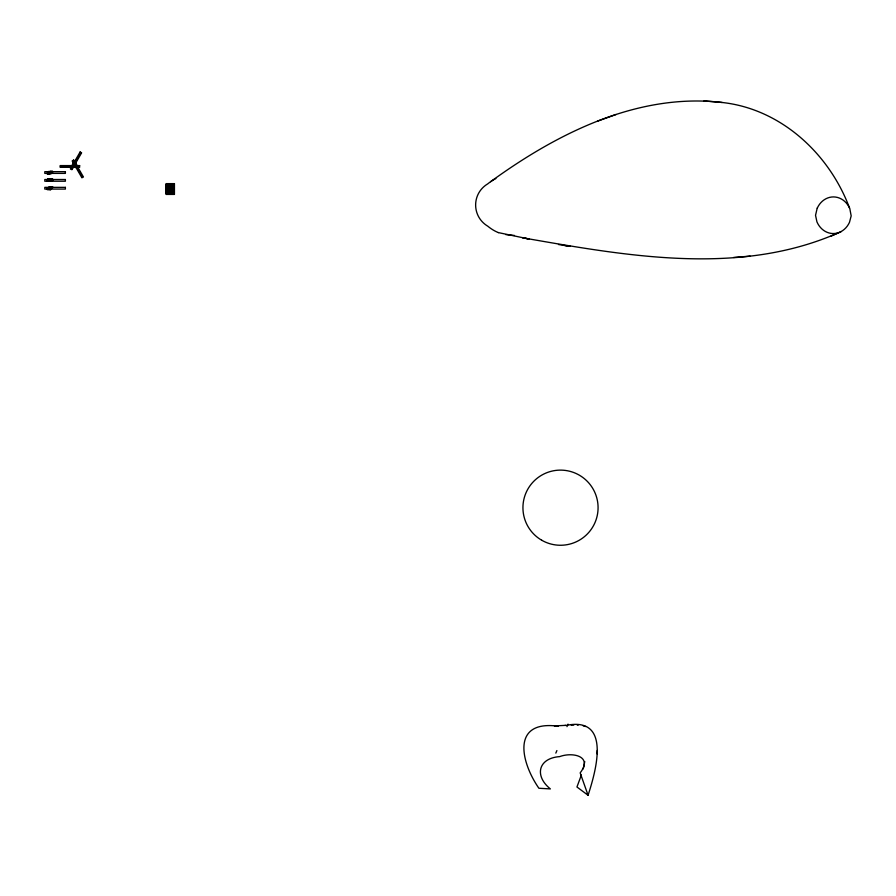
<?xml version="1.0" encoding="UTF-8"?>
<svg xmlns="http://www.w3.org/2000/svg" width="896" height="896" viewBox="0 0 896 896"><rect width="100%" height="100%" fill="white"/><g stroke="black" fill="none" stroke-linecap="round" stroke-linejoin="round"><path stroke-width="1.34" d="M581.37 775.029L576.946 786.99L588.078 795.267C595.728 771.49 611.89 716.408 566.507 725.323M597.072 753.894L597.251 750.478M584.08 765.128L584.752 761.555M583.173 768.88L583.856 766.315M47.925 179.211L47.298 179.995L50.266 179.928M48.115 179.211L47.678 179.995M48.306 179.211L48.059 179.995L48.496 179.211M48.686 179.211L48.44 179.995L48.877 179.211M49.067 179.211C45.987 180.354 59.618 177.845 47.51 179.211L47.264 179.995L47.578 179.211M49.448 179.211L49.202 179.995L49.638 179.211M50.602 179.995L49.784 179.211L49.571 179.995L50.008 179.211L50.221 179.995M49.952 179.995L50.198 179.211M50.31 179.816L50.154 180.846L47.186 180.544L52.819 180.522M50.523 179.67L50.982 179.995M555.834 753.099L556.898 750.579M566.955 726.645L568.019 724.125M817.208 208.085L815.539 215.32L816.928 221.85A20.888 18.234 90 0 0 833.067 233.554A20.888 18.234 90 0 0 849.475 222.354L851.178 215.891L849.811 208.622A20.888 18.234 90 0 0 833.672 196.918A20.888 18.234 90 0 0 817.275 208.118M47.085 173.634L47.6 172.446L50.669 172.446M47.79 172.446L47.163 173.746L50.21 173.6M47.32 173.6L47.981 172.446M47.51 173.6L48.171 172.446M47.734 173.6L48.362 172.446M47.925 173.6L48.552 172.446M48.216 173.6L48.742 172.446M48.552 173.622L49.683 171.461L52.864 171.461L52.315 172.614L50.859 172.838M48.787 173.6L49.874 171.461M48.978 173.6L50.098 171.461M49.168 173.6L50.288 171.461M49.358 173.6L50.478 171.461M49.549 173.6L50.669 171.461M49.795 173.6L50.859 171.461M49.986 173.6L51.038 171.461M51.318 171.461L50.176 173.746L48.552 173.522M50.646 173.208L51.52 171.461M50.803 173.208L51.71 171.461M51.374 172.614L51.901 171.461M51.565 172.614L52.091 171.461M51.755 172.614L52.338 171.461M51.946 172.614L52.528 171.461M52.125 172.614L52.752 171.461M47.544 188.731L47.264 189.672L50.266 189.829L50.31 188.955L47.23 188.966L50.31 189.202M49.28 188.294L49.818 187.141M49.47 188.294L50.008 187.141M49.661 188.294L50.198 187.141M49.851 188.294L50.445 187.141M50.042 188.294L50.635 187.141M50.232 188.294L50.859 187.141M50.422 188.294L51.038 187.141M50.154 189.381L50.389 188.731M50.579 188.597L51.229 187.141M50.31 189.739L51.419 187.141M50.803 188.899L51.61 187.141M51.184 188.294L51.8 187.141M51.374 188.294L52.08 187.141M51.598 188.25L52.282 187.141M51.946 188.294L52.472 187.141M52.125 188.294L52.662 187.141M75.13 164.875L75.869 163.598L74.85 162.042M71.59 166.387L74.469 166.6M72.094 165.29L71.646 166.074L74.446 166.074M73.36 162.557L73.349 163.554M71.994 166.074L72.621 165.29M73.506 163.811L73.954 163.027M72.341 166.074L72.52 164.853M73.595 163.968L74.043 163.184L75.006 164.886M71.803 167.317L72.061 166.712M72.318 166.264L72.923 165.211M73.45 164.461L74.155 163.24M74.424 162.613L74.794 161.986M72.688 166.074L73.136 165.29M73.763 164.259L74.211 163.486M71.299 168.986L80.696 152.701M72.587 167.227L73.73 167.082M73.102 166.331L73.662 165.29M73.931 164.886L74.648 163.666M75.253 162.613L75.869 163.386M73.382 166.074L73.83 165.29M76.093 165.043L74.11 164.909L74.558 164.08M73.55 166.074L74.01 165.29M74.648 164.237L74.144 165.122L76.182 165.189M73.73 166.074L74.738 164.382M75.79 163.509L73.461 167.552L72.094 167.451M74.39 166.387L75.029 165.29L75.533 166.074M74.738 166.163L75.186 165.222L75.712 166.074M76.373 164.853L76.406 166.074M75.544 167.339L77.336 167.339M76.776 165.29L77.638 165.794M73.114 164.886L72.139 165.939M490.582 181.709C556.931 133.482 637.75 92.613 722.154 102.48C781.01 108.909 829.248 153.731 849.509 207.939M72.531 161.526L74.021 160.675M838.723 232.658C739.189 276.73 625.946 255.73 522.749 237.821L529.043 239.019L498.422 232.613M830.827 236.264L841.165 231.616M597.61 121.128L616.078 114.475M74.637 165.189L71.434 165.894L71.758 166.454M733.566 257.466L750.109 256.133M564.973 725.413L565.768 725.357L554.411 725.906M571.211 725.122L573.798 725.077M75.365 163.923L75.947 163.923M73.17 164.114L73.763 164.114M74.122 164.886L76.003 164.886M72.139 165.446L77.022 165.29L77.47 166.074M77.37 165.76L71.826 166.062M71.691 165.883L77.437 165.883M74.794 166.051L77.101 166.074M71.658 166.275L74.514 166.387L71.49 166.925M74.883 166.208L76.406 166.376M60.491 166.454L79.285 166.454M75.141 166.656L76.115 166.499M76.294 166.802L75.23 166.802L73.226 163.341M75.41 167.126L76.843 167.126M71.725 167.339L73.584 167.339M75.667 167.552L76.642 167.406M52.17 172.334L49.078 172.726M47.499 179.346L52.461 179.368M47.454 179.67L52.494 179.67M50.31 180.197L47.23 180.197L47.085 180.846L52.718 180.376M47.197 180.309L50.31 180.309M166.286 185.102L174.25 185.102M166.286 186.088L174.25 186.088M166.286 187.062L174.25 187.062M49.65 187.141L52.864 187.141L52.315 188.294L50.859 188.518M47.6 188.138L50.669 188.138M166.286 188.048L174.25 188.048M47.499 188.35L52.36 188.093M50.613 188.507L47.454 188.563M50.579 188.731L47.578 188.429M166.286 189.022L174.25 189.022M166.286 190.008L174.25 190.008M166.286 190.982L174.25 190.982M166.286 191.968L174.25 191.968M166.286 192.954L174.25 192.954M577.293 725.144L578.178 725.166M74.749 165.021L72.218 165.29M558.264 726.242C511.022 719.734 520.699 762.093 538.899 788.256L550.357 788.917C534.106 775.869 538.182 758.15 559.72 756.605C572.309 751.856 593.264 756.011 580.171 772.878L588.078 795.267M514.472 235.469L505.792 234.606M722.154 102.48L703.976 100.901M564.973 245.56L570.214 246.378L558.488 244.518M51.621 179.581L49.426 179.67M583.195 725.838L585.614 726.522M70.728 168.246L72.218 169.109M74.603 162.31L75.522 163.979M76.294 165.29L76.922 166.074M74.334 161.986L75.645 164.562M75.936 164.909L76.787 166.242M74.166 162.131L75.566 164.718M73.102 160.798L82.499 177.072M74.469 163.33L75.085 164.73M75.32 165.122L76.037 166.354M73.528 162.68L74.872 165.11M73.461 162.803L75.365 166.074M73.562 164.114L74.525 165.917M73.472 164.27L74.357 166.051L73.382 164.416M52.248 179.211L52.685 179.995M52.058 179.211L52.315 179.995M51.867 179.211L52.125 179.995M51.688 179.211L51.934 179.995M51.498 179.211L51.744 179.995M51.307 179.211L51.554 179.995M51.117 179.211L51.363 179.995M50.926 179.211L51.173 179.995M50.546 179.211L50.792 179.995M50.165 179.211L50.523 179.502M49.594 179.211L49.84 179.995M49.65 179.995L49.381 179.514M171.674 184.128L171.674 193.928M171.562 184.128L171.562 193.928M168.986 184.128L168.874 193.928M78.938 165.592L78.938 167.306M51.038 173.152L51.038 173.88M51.038 188.843L51.038 189.56M50.669 188.597L50.523 189.246M49.325 172.334L48.406 173.6M48.854 171.315L48.854 172.043M48.754 186.939L48.754 187.656M498.422 232.613A106.31 54.477 90 0 1 491.96 229.253A114.128 58.486 -90 0 1 487.838 226.24C471.61 216.541 471.542 193.514 487.816 183.814A114.318 58.587 90 0 1 491.949 180.79A107.419 55.048 -90 0 1 495.891 178.55M80.125 151.973L70.381 168.851L71.87 169.714L81.614 152.824L80.125 151.973M73.662 160.059L72.184 160.922L81.928 177.811L83.418 176.949L73.662 160.059M79.632 165.592L60.144 165.592L60.144 167.306L79.632 167.306L79.632 165.592M65.386 171.674L44.8 171.674L44.8 173.387L65.386 173.387L65.386 171.674M65.386 179.514L44.8 179.514L44.8 181.227L65.386 181.227L65.386 179.514M174.44 183.635L166.107 183.635L166.107 194.421L174.44 194.421L174.44 183.635M174.25 184.128L166.286 184.128L166.286 193.928L174.25 193.928L174.25 184.128M65.386 187.354L44.8 187.354L44.8 189.078L65.386 189.078L65.386 187.354M541.722 540.232A37.576 37.576 0 0 0 598.08 507.685A37.576 37.576 0 0 0 541.722 475.149A37.576 37.576 0 0 0 541.722 540.232"/></g></svg>
